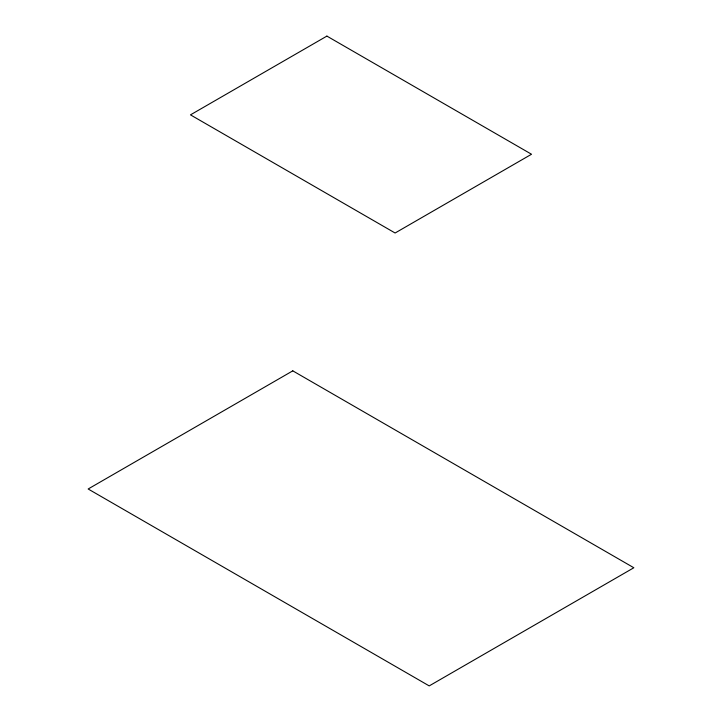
<?xml version="1.0" encoding="UTF-8"?>
<svg xmlns="http://www.w3.org/2000/svg" width="722" height="722" viewBox="0 0 722 722"><rect width="100%" height="100%" fill="white"/><g stroke="black" fill="none" stroke-linecap="round" stroke-linejoin="round"><path stroke-width="1.08" d="M326.895 36.1L190.473 114.861L395.105 233.007L531.527 154.246L326.895 36.1M292.789 370.846L88.156 488.993L429.211 685.9L633.844 567.754L292.789 370.846"/></g></svg>
